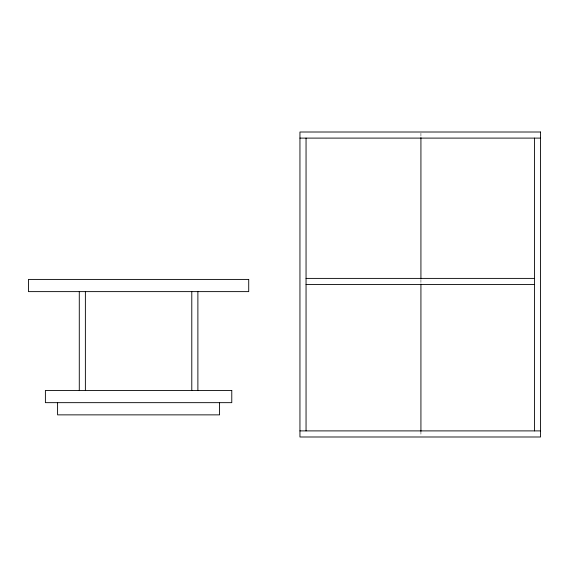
<?xml version="1.0" encoding="UTF-8"?>
<svg xmlns="http://www.w3.org/2000/svg" width="569" height="569" viewBox="0 0 569 569"><rect width="100%" height="100%" fill="white"/><g stroke="black" fill="none" stroke-linecap="round" stroke-linejoin="round"><path stroke-width="0.43" stroke-dasharray="2.85 2.13" d="M420.925 133.231L420.925 137.67M420.925 279.621L420.925 284.059M420.925 431.33L420.925 435.769"/><path stroke-width="0.85" d="M299.948 138.103L540.55 138.103M306.051 278.397L534.447 278.397M306.051 284.5L534.447 284.5M299.948 430.897L540.55 430.897M534.447 138.103L534.447 430.897M420.925 137.67L420.925 278.732M420.925 284.059L420.925 431.33M306.051 138.103L306.051 430.897M219.577 402.66L219.577 414.865L57.59 414.865L57.59 402.66M197.884 291.62L197.884 390.462M191.789 291.62L191.789 390.462M85.378 291.62L85.378 390.462M79.283 291.62L79.283 390.462M540.55 132.008L299.948 132.008L299.948 436.992L540.55 436.992L540.55 132.008M248.717 279.415L28.45 279.415L28.45 291.62L248.717 291.62L248.717 279.415M231.775 390.462L45.392 390.462L45.392 402.66L231.775 402.66L231.775 390.462"/></g></svg>
